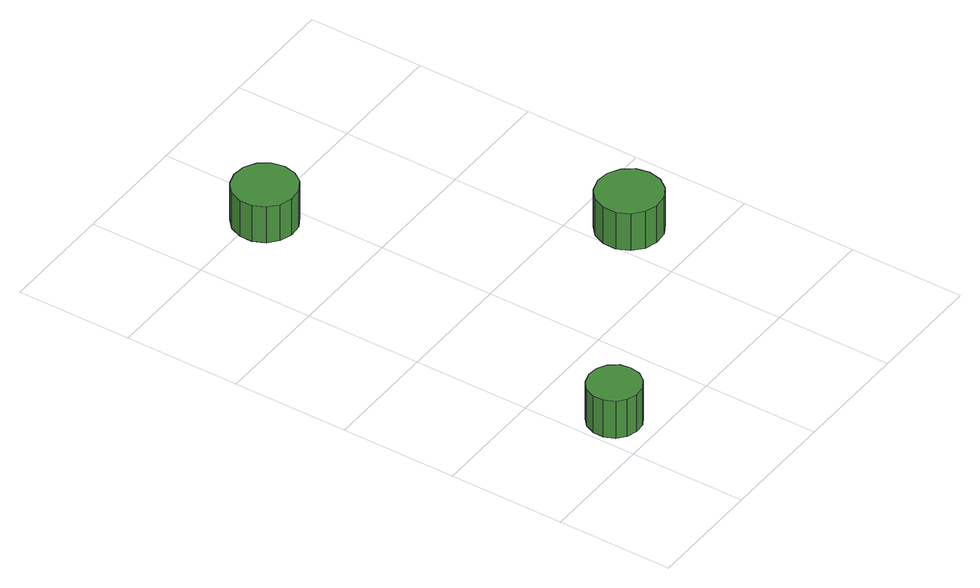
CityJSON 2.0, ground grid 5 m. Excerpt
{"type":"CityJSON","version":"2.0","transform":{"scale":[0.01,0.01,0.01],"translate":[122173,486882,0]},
"CityObjects":{
"tree1":{"type":"SolitaryVegetationObject","attributes":{"function":"something"},"geometry":[{"type":"MultiSurface","lod":"1","boundaries":[[[0,1,2,3,4,5,6,7,8,9,10,11,12,13,14]],[[15,16,17,18,19,20,21,22,23,24,25,26,27,28,29]],[[0,29,28,1]],[[1,28,27,2]],[[2,27,26,3]],[[3,26,25,4]],[[4,25,24,5]],[[5,24,23,6]],[[6,23,22,7]],[[7,22,21,8]],[[8,21,20,9]],[[9,20,19,10]],[[10,19,18,11]],[[11,18,17,12]],[[12,17,16,13]],[[13,16,15,14]],[[14,15,29,0]]]}]},
"tree2":{"type":"SolitaryVegetationObject","attributes":{"function":"something"},"geometry":[{"type":"MultiSurface","lod":"1","boundaries":[[[30,31,32,33,34,35,36,37,38,39,40,41,42,43,44]],[[45,46,47,48,49,50,51,52,53,54,55,56,57,58,59]],[[30,59,58,31]],[[31,58,57,32]],[[32,57,56,33]],[[33,56,55,34]],[[34,55,54,35]],[[35,54,53,36]],[[36,53,52,37]],[[37,52,51,38]],[[38,51,50,39]],[[39,50,49,40]],[[40,49,48,41]],[[41,48,47,42]],[[42,47,46,43]],[[43,46,45,44]],[[44,45,59,30]]]}]},
"tree3":{"type":"SolitaryVegetationObject","attributes":{"function":"something"},"geometry":[{"type":"MultiSurface","lod":"1","boundaries":[[[60,61,62,63,64,65,66,67,68,69,70,71,72,73,74]],[[75,76,77,78,79,80,81,82,83,84,85,86,87,88,89]],[[60,89,88,61]],[[61,88,87,62]],[[62,87,86,63]],[[63,86,85,64]],[[64,85,84,65]],[[65,84,83,66]],[[66,83,82,67]],[[67,82,81,68]],[[68,81,80,69]],[[69,80,79,70]],[[70,79,78,71]],[[71,78,77,72]],[[72,77,76,73]],[[73,76,75,74]],[[74,75,89,60]]]}]}
},
"vertices":[
[243,175,196],[234,221,196],[206,259,196],[166,282,196],[119,287,196],[75,272,196],[40,241,196],[21,199,196],[21,152,196],[40,109,196],[75,78,196],[119,64,196],[166,68,196],[206,92,196],[234,130,196],[234,130,14],[206,92,14],[166,68,14],[119,64,14],[75,78,14],[40,109,14],[21,152,14],[21,199,14],[40,241,14],[75,272,14],[119,287,14],[166,282,14],[206,259,14],[234,221,14],[243,175,14],
[523,1965,188],[512,2020,188],[479,2065,188],[430,2093,188],[374,2099,188],[321,2082,188],[279,2044,188],[256,1993,188],[256,1937,188],[279,1886,188],[321,1848,188],[374,1831,188],[430,1836,188],[479,1865,188],[512,1910,188],[512,1910,11],[479,1865,11],[430,1836,11],[374,1831,11],[321,1848,11],[279,1886,11],[256,1937,11],[256,1993,11],[279,2044,11],[321,2082,11],[374,2099,11],[430,2093,11],[479,2065,11],[512,2020,11],[523,1965,11],
[1268,781,196],[1256,837,196],[1222,883,196],[1172,912,196],[1115,918,196],[1060,900,196],[1018,862,196],[994,809,196],[994,752,196],[1018,699,196],[1060,661,196],[1115,643,196],[1172,649,196],[1222,678,196],[1256,724,196],[1256,724,15],[1222,678,15],[1172,649,15],[1115,643,15],[1060,661,15],[1018,699,15],[994,752,15],[994,809,15],[1018,862,15],[1060,900,15],[1115,918,15],[1172,912,15],[1222,883,15],[1256,837,15],[1268,781,15]
]}
